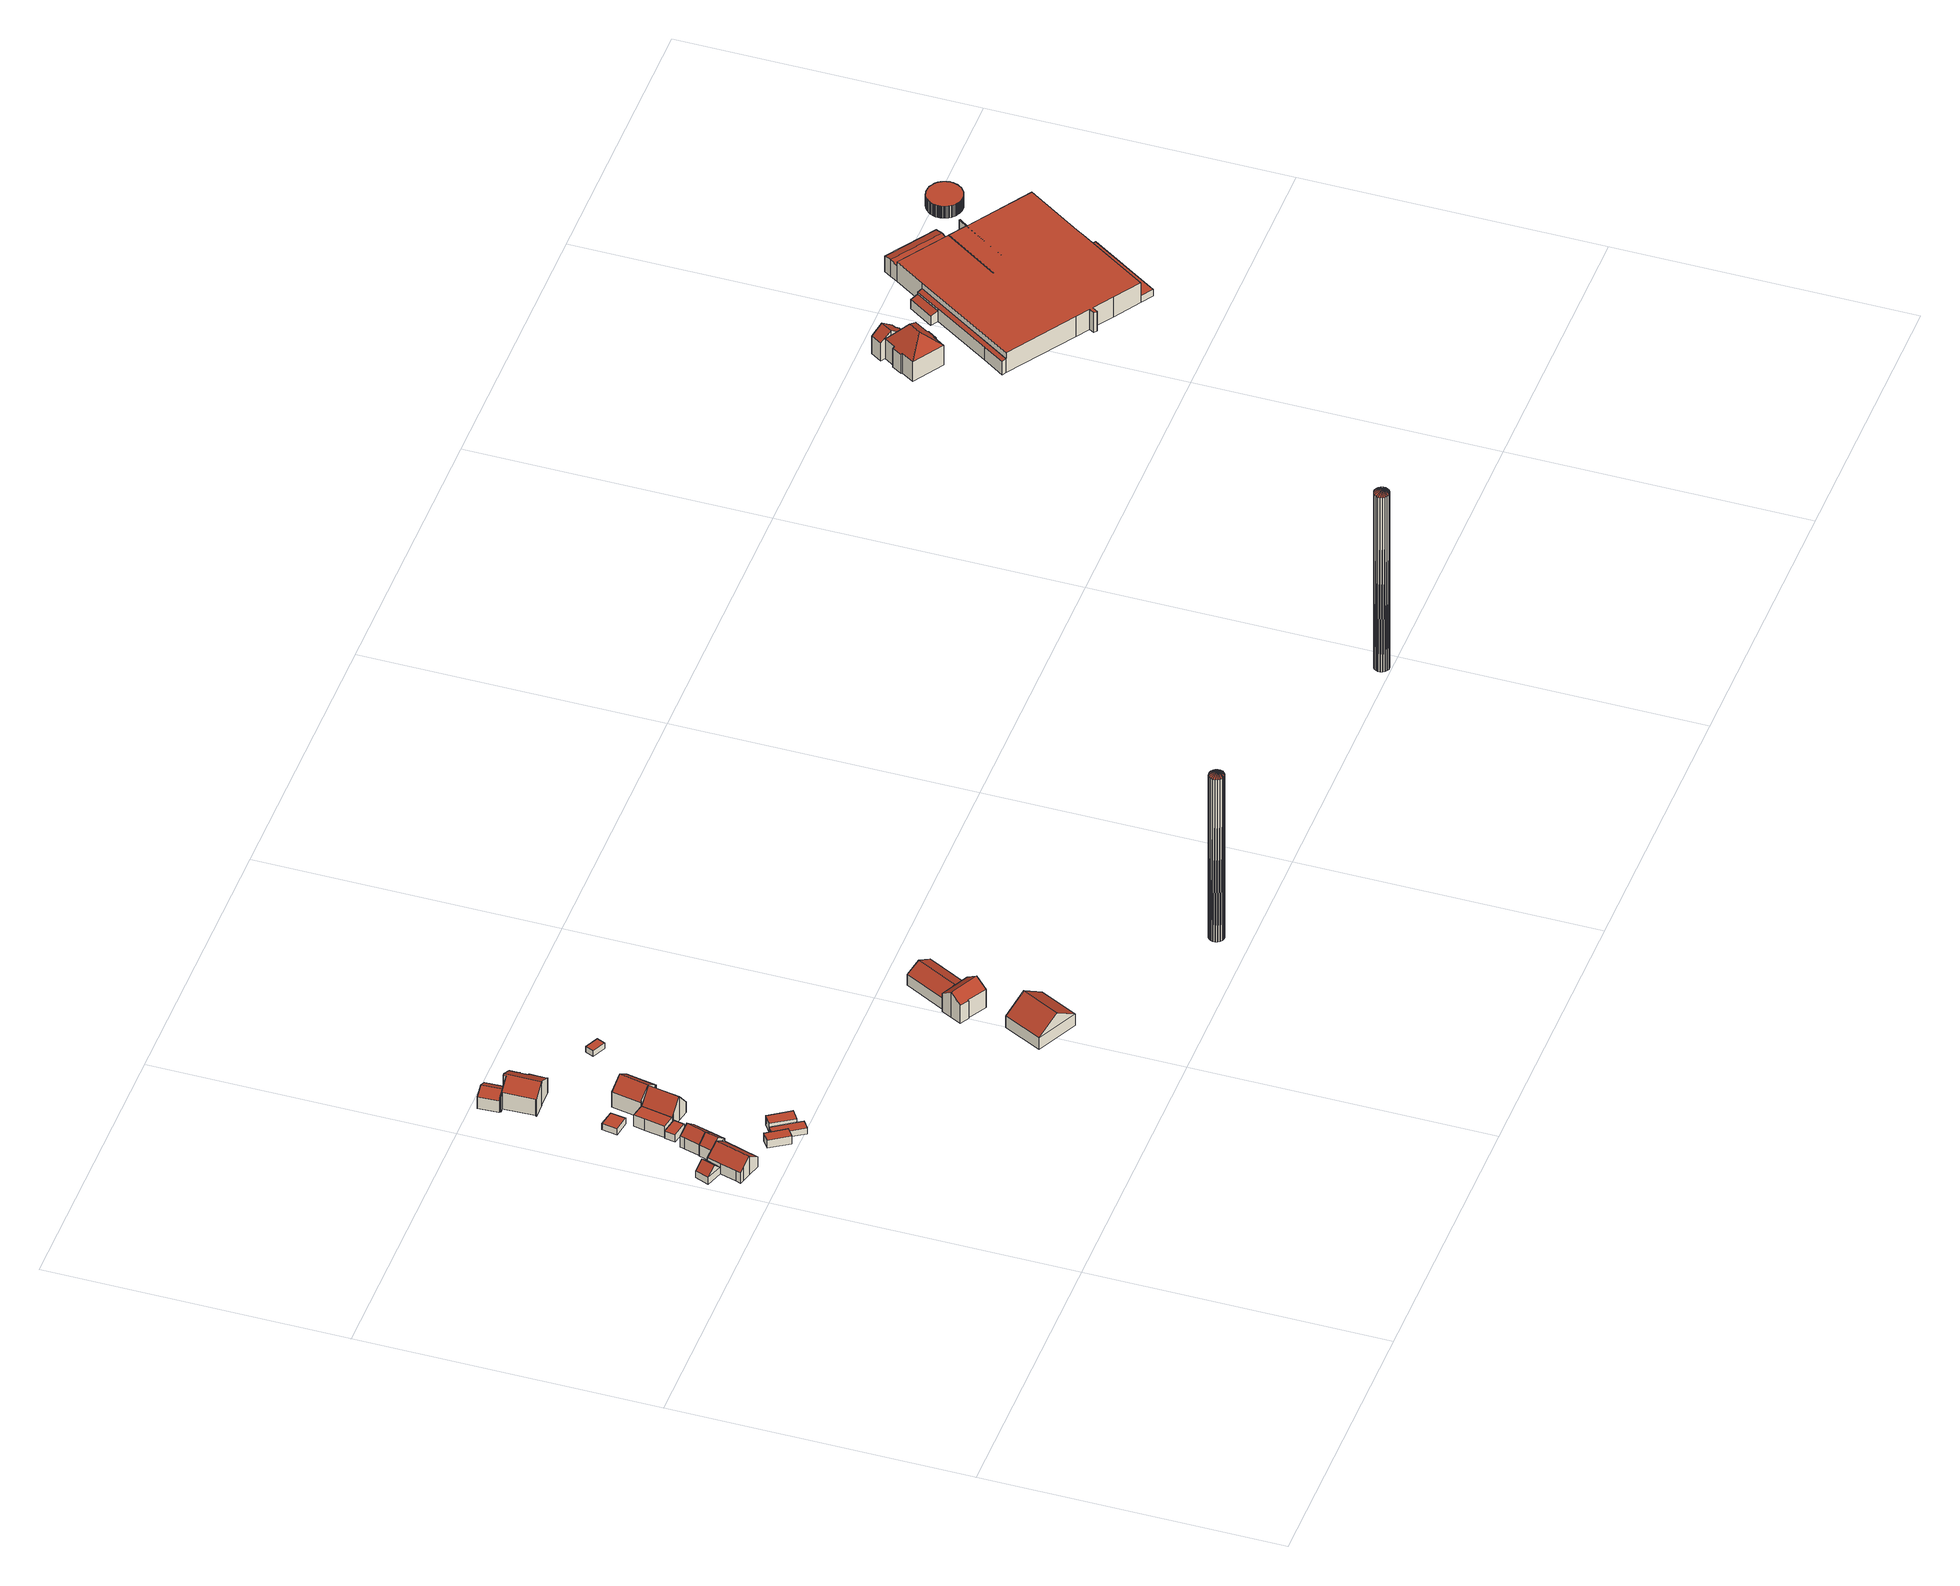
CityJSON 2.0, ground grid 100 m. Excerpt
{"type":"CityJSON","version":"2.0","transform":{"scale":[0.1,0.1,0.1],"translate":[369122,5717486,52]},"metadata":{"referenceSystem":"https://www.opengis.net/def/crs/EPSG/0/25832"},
"CityObjects":{
"building1":{"type":"Building","attributes":{"Geometrietyp2DReferenz":"3000","Gemeindeschluessel":"05562020","function":"31001_2720","roofType":"3100","measuredHeight":5.45},"address":[{"country":"Germany","locality":"Herten","thoroughfareNumber":"19","thoroughfareName":"Hegemannsweg"}],"geometry":[{"type":"Solid","lod":"2","boundaries":[[[[0,1,2,3]],[[4,5,1,0]],[[6,7,5,4]],[[3,2,7,6]],[[0,8,4]],[[6,9,3]],[[3,9,8,0]],[[4,8,9,6]],[[1,5,7,2]]]],"semantics":{"surfaces":[{"type":"WallSurface"},{"type":"RoofSurface"},{"type":"GroundSurface"}],"values":[[0,0,0,0,0,0,1,1,2]]}}]},
"building2":{"type":"Building","attributes":{"Geometrietyp2DReferenz":"3000","Gemeindeschluessel":"05562020","function":"31001_9998","roofType":"3100","measuredHeight":7.67},"address":[{"country":"Germany","locality":"Herten","thoroughfareNumber":"19","thoroughfareName":"Hegemannsweg"}],"geometry":[{"type":"Solid","lod":"2","boundaries":[[[[10,11,12,13]],[[14,15,11,10]],[[16,17,15,14]],[[18,19,17,16]],[[20,21,19,18]],[[22,23,21,20]],[[24,25,23,22]],[[26,27,25,24]],[[28,29,27,26]],[[13,12,29,28]],[[22,20,18,16,14,10,13,24]],[[28,26,24,13]],[[11,15,17,19,21,23,25,27,29,12]]]],"semantics":{"surfaces":[{"type":"WallSurface"},{"type":"RoofSurface"},{"type":"GroundSurface"}],"values":[[0,0,0,0,0,0,0,0,0,0,1,1,2]]}}]},
"building3":{"type":"Building","attributes":{"Geometrietyp2DReferenz":"3000","Gemeindeschluessel":"05562020","function":"31001_2000","roofType":"3100","measuredHeight":7.29},"address":[{"country":"Germany","locality":"Herten","thoroughfareNumber":"19","thoroughfareName":"Hegemannsweg"}],"geometry":[{"type":"Solid","lod":"2","boundaries":[[[[30,31,32,33]],[[34,35,31,30]],[[36,37,35,34]],[[33,32,37,36]],[[30,38,34]],[[36,39,33]],[[33,39,38,30]],[[34,38,39,36]],[[31,35,37,32]]]],"semantics":{"surfaces":[{"type":"WallSurface"},{"type":"RoofSurface"},{"type":"GroundSurface"}],"values":[[0,0,0,0,0,0,1,1,2]]}}]},
"building4":{"type":"Building","attributes":{"Geometrietyp2DReferenz":"3000","Gemeindeschluessel":"05562020","function":"31001_1210","roofType":"3100","measuredHeight":7.15},"address":[{"country":"Germany","locality":"Herten","thoroughfareNumber":"19","thoroughfareName":"Hegemannsweg"}],"geometry":[{"type":"Solid","lod":"2","boundaries":[[[[36,40,41,39]],[[42,43,40,36]],[[44,45,43,42]],[[46,47,45,44]],[[48,49,47,46]],[[50,51,49,48]],[[33,52,51,50]],[[39,41,52,33]],[[44,42,36,39,46]],[[33,50,48,46,39]],[[40,43,45,47,49,51,52,41]]]],"semantics":{"surfaces":[{"type":"WallSurface"},{"type":"RoofSurface"},{"type":"GroundSurface"}],"values":[[0,0,0,0,0,0,0,0,1,1,2]]}}]},
"building5":{"type":"Building","attributes":{"Geometrietyp2DReferenz":"3000","Gemeindeschluessel":"05562020","function":"31001_2463","roofType":"1000","measuredHeight":3.29},"address":[{"country":"Germany","locality":"Herten","thoroughfareNumber":"19","thoroughfareName":"Hegemannsweg"}],"geometry":[{"type":"Solid","lod":"2","boundaries":[[[[53,54,55,56]],[[57,58,54,53]],[[59,60,58,57]],[[61,62,60,59]],[[56,55,62,61]],[[59,57,53,56,61]],[[54,58,60,62,55]]]],"semantics":{"surfaces":[{"type":"WallSurface"},{"type":"RoofSurface"},{"type":"GroundSurface"}],"values":[[0,0,0,0,0,1,2]]}}]},
"building6":{"type":"Building","attributes":{"Geometrietyp2DReferenz":"3000","Gemeindeschluessel":"05562020","function":"31001_2463","roofType":"1000","measuredHeight":3},"address":[{"country":"Germany","locality":"Herten","thoroughfareNumber":"19","thoroughfareName":"Hegemannsweg"}],"geometry":[{"type":"Solid","lod":"2","boundaries":[[[[63,64,65,66]],[[67,68,64,63]],[[69,70,68,67]],[[71,72,70,69]],[[73,74,72,71]],[[66,65,74,73]],[[71,69,67,63,66,73]],[[64,68,70,72,74,65]]]],"semantics":{"surfaces":[{"type":"WallSurface"},{"type":"RoofSurface"},{"type":"GroundSurface"}],"values":[[0,0,0,0,0,0,1,2]]}}]},
"building7":{"type":"Building","attributes":{"Geometrietyp2DReferenz":"3000","Gemeindeschluessel":"05562020","function":"31001_2723","roofType":"1000","measuredHeight":2.33},"address":[{"country":"Germany","locality":"Herten","thoroughfareNumber":"19","thoroughfareName":"Hegemannsweg"}],"geometry":[{"type":"Solid","lod":"2","boundaries":[[[[75,76,77,78]],[[79,80,76,75]],[[81,82,80,79]],[[78,77,82,81]],[[79,75,78,81]],[[76,80,82,77]]]],"semantics":{"surfaces":[{"type":"WallSurface"},{"type":"RoofSurface"},{"type":"GroundSurface"}],"values":[[0,0,0,0,1,2]]}}]},
"building8":{"type":"Building","attributes":{"Geometrietyp2DReferenz":"3000","Gemeindeschluessel":"05562020","function":"31001_2720","roofType":"1000","measuredHeight":2.32},"address":[{"country":"Germany","locality":"Herten","thoroughfareNumber":"19","thoroughfareName":"Hegemannsweg"}],"geometry":[{"type":"Solid","lod":"2","boundaries":[[[[83,84,85,86]],[[87,88,84,83]],[[89,90,88,87]],[[91,92,90,89]],[[93,94,92,91]],[[86,85,94,93]],[[91,89,87,83,86,93]],[[84,88,90,92,94,85]]]],"semantics":{"surfaces":[{"type":"WallSurface"},{"type":"RoofSurface"},{"type":"GroundSurface"}],"values":[[0,0,0,0,0,0,1,2]]}}]},
"building9":{"type":"Building","attributes":{"Geometrietyp2DReferenz":"3000","Gemeindeschluessel":"05562020","function":"31001_2723","roofType":"1000","measuredHeight":4.45},"address":[{"country":"Germany","locality":"Herten","thoroughfareNumber":"19","thoroughfareName":"Hegemannsweg"}],"geometry":[{"type":"Solid","lod":"2","boundaries":[[[[95,96,97,98]],[[99,100,96,95]],[[101,102,100,99]],[[103,104,102,101]],[[105,106,104,103]],[[98,97,106,105]],[[103,101,99,95,98,105]],[[96,100,102,104,106,97]]]],"semantics":{"surfaces":[{"type":"WallSurface"},{"type":"RoofSurface"},{"type":"GroundSurface"}],"values":[[0,0,0,0,0,0,1,2]]}}]},
"building10":{"type":"Building","attributes":{"Geometrietyp2DReferenz":"3000","Gemeindeschluessel":"05562020","function":"31001_2463","roofType":"1000","measuredHeight":3.56},"address":[{"country":"Germany","locality":"Herten","thoroughfareNumber":"19","thoroughfareName":"Hegemannsweg"}],"geometry":[{"type":"Solid","lod":"2","boundaries":[[[[107,108,109,110]],[[111,112,108,107]],[[113,114,112,111]],[[110,109,114,113]],[[111,107,110,113]],[[108,112,114,109]]]],"semantics":{"surfaces":[{"type":"WallSurface"},{"type":"RoofSurface"},{"type":"GroundSurface"}],"values":[[0,0,0,0,1,2]]}}]},
"building11":{"type":"Building","attributes":{"Geometrietyp2DReferenz":"3000","Gemeindeschluessel":"05562020","function":"31001_2463","roofType":"3100","measuredHeight":6.51},"address":[{"country":"Germany","locality":"Herten","thoroughfareNumber":"29","thoroughfareName":"Hegemannsweg"}],"geometry":[{"type":"Solid","lod":"2","boundaries":[[[[115,116,117,118]],[[119,120,116,115]],[[121,122,120,119]],[[118,117,122,121]],[[115,123,119]],[[121,124,118]],[[118,124,123,115]],[[119,123,124,121]],[[116,120,122,117]]]],"semantics":{"surfaces":[{"type":"WallSurface"},{"type":"RoofSurface"},{"type":"GroundSurface"}],"values":[[0,0,0,0,0,0,1,1,2]]}}]},
"building12":{"type":"Building","attributes":{"Geometrietyp2DReferenz":"3000","Gemeindeschluessel":"05562020","function":"31001_1010","roofType":"3100","measuredHeight":9.47},"address":[{"country":"Germany","locality":"Herten","thoroughfareNumber":"29","thoroughfareName":"Hegemannsweg"}],"geometry":[{"type":"Solid","lod":"2","boundaries":[[[[125,126,127,128]],[[129,130,126,125]],[[131,132,130,129]],[[133,134,132,131]],[[135,136,134,133]],[[137,138,136,135]],[[139,140,138,137]],[[141,142,140,139]],[[143,144,142,141]],[[145,146,144,143]],[[147,148,146,145]],[[149,150,148,147]],[[151,152,150,149]],[[153,154,152,151]],[[155,156,154,153]],[[157,158,156,155]],[[159,160,158,157]],[[161,162,160,159]],[[163,164,162,161]],[[165,166,164,163]],[[167,168,166,165]],[[169,170,168,167]],[[171,172,170,169]],[[173,174,172,171]],[[128,127,174,173]],[[139,137,135,133,131,129,125,128,173,171,169,167,165,163,161,159,141]],[[157,155,153,151,149,147,145,143,141,159]],[[126,130,132,134,136,138,140,142,144,146,148,150,152,154,156,158,160,162,164,166,168,170,172,174,127]]]],"semantics":{"surfaces":[{"type":"WallSurface"},{"type":"RoofSurface"},{"type":"GroundSurface"}],"values":[[0,0,0,0,0,0,0,0,0,0,0,0,0,0,0,0,0,0,0,0,0,0,0,0,0,1,1,2]]}}]},
"building13":{"type":"Building","attributes":{"Gemeindeschluessel":"05562020","Geometrietyp2DReferenz":"3000","function":"31001_2720"},"address":[{"country":"Germany","locality":"Herten","thoroughfareNumber":"19","thoroughfareName":"Hegemannsweg"}],"children":["building13-1","building13-2"]},
"building13-1":{"type":"BuildingPart","attributes":{"roofType":"3100","measuredHeight":9.71},"parents":["building13"],"geometry":[{"type":"MultiSurface","lod":"2","boundaries":[[[175,97,96,176]],[[177,178,97,175]],[[179,180,178,177]],[[181,182,180,179]],[[183,184,182,181]],[[185,186,184,183]],[[185,183,181,179,187]],[[177,175,176,187,179]],[[96,97,178,180,182,184,186,188]],[[187,189,190,185]],[[189,188,186,190]],[[187,176,191,192,193,188]],[[96,193,192,191]]],"semantics":{"surfaces":[{"type":"WallSurface"},{"type":"RoofSurface"},{"type":"GroundSurface"},{"type":"ClosureSurface"}],"values":[0,0,0,0,0,0,1,1,2,0,3,0,3]}}]},
"building13-2":{"type":"BuildingPart","attributes":{"roofType":"3100","measuredHeight":9.59},"parents":["building13"],"geometry":[{"type":"MultiSurface","lod":"2","boundaries":[[[194,195,196,197]],[[198,100,195,194]],[[191,96,100,198]],[[199,200,186,190]],[[197,196,200,199]],[[191,198,194,197,192]],[[199,190,192,197]],[[195,100,96,193,186,200,196]],[[192,193,96,191]],[[192,189,188,193]],[[189,190,186,188]]],"semantics":{"surfaces":[{"type":"WallSurface"},{"type":"RoofSurface"},{"type":"GroundSurface"},{"type":"ClosureSurface"}],"values":[0,0,0,0,0,1,1,2,3,0,3]}}]},
"building14":{"type":"Building","attributes":{"Geometrietyp2DReferenz":"3000","Gemeindeschluessel":"05562020","function":"31001_2723","roofType":"1000","measuredHeight":2.24},"address":[{"country":"Germany","locality":"Herten","thoroughfareNumber":"19","thoroughfareName":"Hegemannsweg"}],"geometry":[{"type":"Solid","lod":"2","boundaries":[[[[201,202,203,204]],[[205,206,202,201]],[[207,208,206,205]],[[204,203,208,207]],[[205,201,204,207]],[[202,206,208,203]]]],"semantics":{"surfaces":[{"type":"WallSurface"},{"type":"RoofSurface"},{"type":"GroundSurface"}],"values":[[0,0,0,0,1,2]]}}]},
"building15":{"type":"Building","attributes":{"Geometrietyp2DReferenz":"3000","Gemeindeschluessel":"05562020","function":"31001_2720","roofType":"3100","measuredHeight":9.97},"geometry":[{"type":"Solid","lod":"2","boundaries":[[[[209,210,211,212]],[[213,214,210,209]],[[215,216,214,213]],[[212,211,216,215]],[[209,217,213]],[[215,218,212]],[[212,218,217,209]],[[213,217,218,215]],[[210,214,216,211]]]],"semantics":{"surfaces":[{"type":"WallSurface"},{"type":"RoofSurface"},{"type":"GroundSurface"}],"values":[[0,0,0,0,0,0,1,1,2]]}}]},
"building16":{"type":"Building","attributes":{"Geometrietyp2DReferenz":"3000","Gemeindeschluessel":"05562020","function":"31001_1210","roofType":"3100","measuredHeight":10.15},"address":[{"country":"Germany","locality":"Herten","thoroughfareNumber":"15","thoroughfareName":"Hegemannsweg"}],"geometry":[{"type":"Solid","lod":"2","boundaries":[[[[219,220,221,222]],[[223,224,220,219]],[[225,226,224,223]],[[227,228,226,225]],[[229,230,228,227]],[[231,232,230,229]],[[233,234,232,231]],[[222,221,234,233]],[[229,227,225,231]],[[223,219,222,233,231,225]],[[220,224,226,228,230,232,234,221]]]],"semantics":{"surfaces":[{"type":"WallSurface"},{"type":"RoofSurface"},{"type":"GroundSurface"}],"values":[[0,0,0,0,0,0,0,0,1,1,2]]}}]},
"building17":{"type":"Building","attributes":{"Geometrietyp2DReferenz":"3000","Gemeindeschluessel":"05562020","function":"31001_1210","roofType":"3100","measuredHeight":6.95},"address":[{"country":"Germany","locality":"Herten","thoroughfareNumber":"15","thoroughfareName":"Hegemannsweg"}],"geometry":[{"type":"Solid","lod":"2","boundaries":[[[[235,236,237,238]],[[239,240,236,235]],[[241,242,240,239]],[[238,237,242,241]],[[235,243,239]],[[241,244,238]],[[238,244,243,235]],[[239,243,244,241]],[[236,240,242,237]]]],"semantics":{"surfaces":[{"type":"WallSurface"},{"type":"RoofSurface"},{"type":"GroundSurface"}],"values":[[0,0,0,0,0,0,1,1,2]]}}]},
"building18":{"type":"Building","attributes":{"Geometrietyp2DReferenz":"1000","Gemeindeschluessel":"05562020","function":"51002_1251","roofType":"1000","measuredHeight":65.22},"geometry":[{"type":"Solid","lod":"2","boundaries":[[[[245,246,247]],[[246,248,247]],[[249,250,245]],[[250,246,245]],[[251,252,249]],[[252,250,249]],[[253,254,251]],[[254,252,251]],[[255,256,253]],[[256,254,253]],[[257,258,255]],[[258,256,255]],[[259,260,257]],[[260,258,257]],[[261,262,259]],[[262,260,259]],[[263,264,261]],[[264,262,261]],[[265,266,263]],[[266,264,263]],[[267,268,265]],[[268,266,265]],[[269,270,267]],[[270,268,267]],[[271,272,269]],[[272,270,269]],[[273,274,271]],[[274,272,271]],[[275,276,273]],[[276,274,273]],[[277,278,275]],[[278,276,275]],[[279,280,281]],[[281,280,277]],[[280,278,277]],[[282,279,281]],[[283,284,282]],[[284,279,282]],[[247,248,283]],[[248,284,283]],[[274,276,284]],[[276,278,284]],[[278,280,284]],[[280,279,284]],[[248,246,284]],[[246,250,284]],[[250,252,284]],[[252,254,284]],[[254,256,284]],[[256,258,284]],[[258,260,284]],[[260,262,284]],[[262,264,284]],[[264,266,284]],[[266,268,284]],[[268,270,284]],[[270,272,284]],[[272,274,284]],[[245,247,249]],[[247,283,249]],[[283,282,249]],[[282,281,249]],[[281,277,249]],[[277,275,249]],[[275,273,249]],[[273,271,249]],[[271,269,249]],[[269,267,249]],[[267,265,249]],[[265,263,249]],[[263,261,249]],[[261,259,249]],[[259,257,249]],[[257,255,249]],[[255,253,249]],[[253,251,249]]]],"semantics":{"surfaces":[{"type":"WallSurface"},{"type":"GroundSurface"},{"type":"RoofSurface"}],"values":[[0,0,0,0,0,0,0,0,0,0,0,0,0,0,0,0,0,0,0,0,0,0,0,0,0,0,0,0,0,0,0,0,0,0,0,0,0,0,0,0,1,1,1,1,1,1,1,1,1,1,1,1,1,1,1,1,1,1,2,2,2,2,2,2,2,2,2,2,2,2,2,2,2,2,2,2]]}}]},
"building19":{"type":"Building","attributes":{"Geometrietyp2DReferenz":"1000","Gemeindeschluessel":"05562020","function":"51002_1251","roofType":"1000","measuredHeight":70.19},"geometry":[{"type":"Solid","lod":"2","boundaries":[[[[285,286,287]],[[286,288,287]],[[289,290,285]],[[290,286,285]],[[291,292,289]],[[292,290,289]],[[293,294,291]],[[294,292,291]],[[295,296,293]],[[296,294,293]],[[297,298,295]],[[298,296,295]],[[299,300,297]],[[300,298,297]],[[301,302,299]],[[302,300,299]],[[303,304,301]],[[304,302,301]],[[305,306,303]],[[306,304,303]],[[307,308,305]],[[308,306,305]],[[309,310,307]],[[310,308,307]],[[311,312,309]],[[312,310,309]],[[313,314,311]],[[314,312,311]],[[315,316,313]],[[317,318,319]],[[316,314,313]],[[319,320,315]],[[320,316,315]],[[318,320,319]],[[321,322,317]],[[322,318,317]],[[323,324,321]],[[324,322,321]],[[287,288,323]],[[288,324,323]],[[288,286,324]],[[286,290,324]],[[290,292,324]],[[292,294,324]],[[294,296,324]],[[296,298,324]],[[298,300,324]],[[300,302,324]],[[302,304,324]],[[304,306,324]],[[306,308,324]],[[308,310,324]],[[310,312,324]],[[312,314,324]],[[314,316,324]],[[316,320,324]],[[320,318,324]],[[318,322,324]],[[285,287,289]],[[287,323,289]],[[323,321,289]],[[321,317,289]],[[317,319,289]],[[319,315,289]],[[315,313,289]],[[313,311,289]],[[311,309,289]],[[309,307,289]],[[307,305,289]],[[305,303,289]],[[303,301,289]],[[301,299,289]],[[299,297,289]],[[297,295,289]],[[295,293,289]],[[293,291,289]]]],"semantics":{"surfaces":[{"type":"WallSurface"},{"type":"GroundSurface"},{"type":"RoofSurface"}],"values":[[0,0,0,0,0,0,0,0,0,0,0,0,0,0,0,0,0,0,0,0,0,0,0,0,0,0,0,0,0,0,0,0,0,0,0,0,0,0,0,0,1,1,1,1,1,1,1,1,1,1,1,1,1,1,1,1,1,1,2,2,2,2,2,2,2,2,2,2,2,2,2,2,2,2,2,2]]}}]},
"building20":{"type":"Building","attributes":{"Gemeindeschluessel":"05562020","Geometrietyp2DReferenz":"3000","function":"31001_1210"},"address":[{"country":"Germany","locality":"Herten","thoroughfareNumber":"56","thoroughfareName":"Ebbelicher Weg"}],"children":["building20-1","building20-2"]},
"building20-1":{"type":"BuildingPart","attributes":{"roofType":"3200","measuredHeight":13.58},"parents":["building20"],"geometry":[{"type":"MultiSurface","lod":"2","boundaries":[[[325,326,327,328]],[[329,330,326,325]],[[331,332,330,329]],[[333,334,332,331]],[[335,336,334,333]],[[337,338,336,335]],[[339,340,338,337]],[[341,342,343,344]],[[345,346,342,341]],[[347,348,346,345]],[[349,350,348,347]],[[351,352,350,349]],[[328,327,352,351]],[[353,328,351,349,347,345,341,354]],[[341,344,355,339,354]],[[354,339,337,335,333,331,329,325,353]],[[325,328,353]],[[326,330,332,334,336,338,340,356,343,342,346,348,350,352,327]],[[355,357,358]],[[359,358,357,356,360]],[[339,359,360,340]],[[355,344,361,357]],[[343,356,357,361]]],"semantics":{"surfaces":[{"type":"WallSurface"},{"type":"RoofSurface"},{"type":"GroundSurface"},{"type":"ClosureSurface"}],"values":[0,0,0,0,0,0,0,0,0,0,0,0,0,1,1,1,1,2,0,3,3,0,3]}}]},
"building20-2":{"type":"BuildingPart","attributes":{"roofType":"3100","measuredHeight":10.04},"parents":["building20"],"geometry":[{"type":"MultiSurface","lod":"2","boundaries":[[[362,338,340,363]],[[364,365,338,362]],[[366,367,365,364]],[[368,369,367,366]],[[370,371,369,368]],[[372,373,371,370]],[[374,375,373,372]],[[376,377,375,374]],[[378,379,377,376]],[[361,343,379,378]],[[357,361,378,376,374,372,370,368,380]],[[366,364,362,363,380,368]],[[360,340,338,365,367,369,371,373,375,377,379,343,356]],[[380,359,358]],[[357,358,359,360,356]],[[380,363,339,359]],[[360,359,339,340]],[[361,357,356,343]]],"semantics":{"surfaces":[{"type":"WallSurface"},{"type":"RoofSurface"},{"type":"GroundSurface"},{"type":"ClosureSurface"}],"values":[0,0,0,0,0,0,0,0,0,0,1,1,2,0,3,0,3,3]}}]},
"building21":{"type":"Building","attributes":{"Gemeindeschluessel":"05562020","Geometrietyp2DReferenz":"3000","function":"31001_2724"},"address":[{"country":"Germany","locality":"Herten","thoroughfareNumber":"56","thoroughfareName":"Ebbelicher Weg"}],"children":["building21-1","building21-2","building21-3","building21-4","building21-5"]},
"building21-1":{"type":"BuildingPart","attributes":{"roofType":"9999","measuredHeight":7.88},"parents":["building21"],"geometry":[{"type":"MultiSurface","lod":"2","boundaries":[[[381,382,383,384,385,386,387,388,389,390,391,392,393,394,395,396,397,398,399,400,401,402,403,404,405,406,407]],[[406,405,408,409]],[[404,410,411,405]],[[404,403,412,413]],[[402,414,415,403]],[[401,416,414,402]],[[400,417,416,401]],[[399,418,417,400]],[[398,419,418,399]],[[397,420,419,398]],[[396,421,420,397]],[[392,422,423,393]],[[395,424,421,396]],[[394,425,424,395]],[[393,423,425,394]],[[391,426,422,392]],[[390,427,426,391]],[[389,428,427,390]],[[388,429,428,389]],[[387,430,429,388]],[[387,386,431,432]],[[385,433,434,386]],[[384,435,433,385]],[[383,436,435,384]],[[382,437,436,383]],[[381,438,437,382]],[[407,439,438,381]],[[406,440,439,407]],[[411,440,409,408]],[[415,410,413,412]],[[434,430,432,431]],[[411,410,415,414,416,417,418,419,420,421,424,425,423,422,426,427,428,429,430,434,433,435,436,437,438,439,440]]],"semantics":{"surfaces":[{"type":"RoofSurface"},{"type":"WallSurface"},{"type":"GroundSurface"}],"values":[0,1,1,1,1,1,1,1,1,1,1,1,1,1,1,1,1,1,1,1,1,1,1,1,1,1,1,1,1,1,1,2]}}]},
"building21-2":{"type":"BuildingPart","attributes":{"roofType":"2100","measuredHeight":5.74},"parents":["building21"],"geometry":[{"type":"MultiSurface","lod":"2","boundaries":[[[441,442,440,409]],[[443,444,442,441]],[[445,446,444,443]],[[408,411,447,448]],[[445,443,441,409,408,448]],[[440,442,444,446,447,411]],[[408,409,440,411]],[[445,448,449,450]],[[447,446,450,449]]],"semantics":{"surfaces":[{"type":"WallSurface"},{"type":"RoofSurface"},{"type":"GroundSurface"},{"type":"ClosureSurface"}],"values":[0,0,0,0,1,2,3,0,3]}}]},
"building21-3":{"type":"BuildingPart","attributes":{"roofType":"1000","measuredHeight":2.72},"parents":["building21"],"geometry":[{"type":"Solid","lod":"2","boundaries":[[[[451,452,430,432]],[[453,454,452,451]],[[431,434,454,453]],[[451,432,431,453]],[[430,452,454,434]],[[431,432,430,434]]]],"semantics":{"surfaces":[{"type":"WallSurface"},{"type":"RoofSurface"},{"type":"GroundSurface"},{"type":"ClosureSurface"}],"values":[[0,0,0,1,2,3]]}}]},
"building21-4":{"type":"BuildingPart","attributes":{"roofType":"3100","measuredHeight":6.77},"parents":["building21"],"geometry":[{"type":"Solid","lod":"2","boundaries":[[[[455,456,410,413]],[[457,458,456,455]],[[459,460,458,457]],[[461,462,460,459]],[[463,464,462,461]],[[412,415,464,463]],[[461,459,457,455,463]],[[413,412,463,455]],[[456,458,460,462,464,415,410]],[[412,413,410,415]]]],"semantics":{"surfaces":[{"type":"WallSurface"},{"type":"RoofSurface"},{"type":"GroundSurface"},{"type":"ClosureSurface"}],"values":[[0,0,0,0,0,0,1,1,2,3]]}}]},
"building21-5":{"type":"BuildingPart","attributes":{"roofType":"2100","measuredHeight":4.3},"parents":["building21"],"geometry":[{"type":"Solid","lod":"2","boundaries":[[[[465,466,467,468]],[[449,447,466,465]],[[468,467,446,450]],[[449,465,468,450]],[[466,447,446,467]],[[449,450,446,447]]]],"semantics":{"surfaces":[{"type":"WallSurface"},{"type":"RoofSurface"},{"type":"GroundSurface"},{"type":"ClosureSurface"}],"values":[[0,0,0,1,2,3]]}}]},
"building22":{"type":"Building","attributes":{"Geometrietyp2DReferenz":"3000","Gemeindeschluessel":"05562020","function":"51003_1201","roofType":"1000","measuredHeight":4.73},"geometry":[{"type":"Solid","lod":"2","boundaries":[[[[469,470,471,472]],[[473,474,470,469]],[[475,476,474,473]],[[477,478,476,475]],[[479,480,478,477]],[[481,482,480,479]],[[483,484,482,481]],[[485,486,484,483]],[[487,488,486,485]],[[489,490,488,487]],[[491,492,490,489]],[[493,494,492,491]],[[495,496,494,493]],[[497,498,496,495]],[[499,500,498,497]],[[501,502,500,499]],[[503,504,502,501]],[[505,506,504,503]],[[507,508,506,505]],[[509,510,508,507]],[[511,512,510,509]],[[513,514,512,511]],[[515,516,514,513]],[[517,518,516,515]],[[519,520,518,517]],[[521,522,520,519]],[[523,524,522,521]],[[525,526,524,523]],[[527,528,526,525]],[[529,530,528,527]],[[531,532,530,529]],[[533,534,532,531]],[[535,536,534,533]],[[537,538,536,535]],[[539,540,538,537]],[[541,542,540,539]],[[543,544,542,541]],[[545,546,544,543]],[[547,548,546,545]],[[549,550,548,547]],[[551,552,550,549]],[[553,554,552,551]],[[555,556,554,553]],[[557,558,556,555]],[[559,560,558,557]],[[561,562,560,559]],[[563,564,562,561]],[[565,566,564,563]],[[567,568,566,565]],[[569,570,568,567]],[[571,572,570,569]],[[573,574,572,571]],[[575,576,574,573]],[[577,578,576,575]],[[579,580,578,577]],[[581,582,580,579]],[[583,584,582,581]],[[585,586,584,583]],[[587,588,586,585]],[[589,590,588,587]],[[591,592,590,589]],[[593,594,592,591]],[[595,596,594,593]],[[597,598,596,595]],[[599,600,598,597]],[[601,602,600,599]],[[603,604,602,601]],[[605,606,604,603]],[[607,608,606,605]],[[609,610,608,607]],[[611,612,610,609]],[[613,614,612,611]],[[615,616,614,613]],[[617,618,616,615]],[[619,620,618,617]],[[621,622,620,619]],[[623,624,622,621]],[[625,626,624,623]],[[627,628,626,625]],[[629,630,628,627]],[[631,632,630,629]],[[633,634,632,631]],[[635,636,634,633]],[[637,638,636,635]],[[639,640,638,637]],[[641,642,640,639]],[[643,644,642,641]],[[645,646,644,643]],[[647,648,646,645]],[[649,650,648,647]],[[651,652,650,649]],[[472,471,652,651]],[[649,647,645,643,641,639,637,635,633,631,629,627,625,623,621,619,617,615,613,611,609,607,605,603,601,599,597,595,593,591,589,587,585,583,581,579,577,575,573,571,569,567,565,563,561,559,557,555,553,551,549,547,545,543,541,539,537,535,533,531,529,527,525,523,521,519,517,515,513,511,509,507,505,503,501,499,497,495,493,491,489,487,485,483,481,479,477,475,473,469,472,651]],[[470,474,476,478,480,482,484,486,488,490,492,494,496,498,500,502,504,506,508,510,512,514,516,518,520,522,524,526,528,530,532,534,536,538,540,542,544,546,548,550,552,554,556,558,560,562,564,566,568,570,572,574,576,578,580,582,584,586,588,590,592,594,596,598,600,602,604,606,608,610,612,614,616,618,620,622,624,626,628,630,632,634,636,638,640,642,644,646,648,650,652,471]]]],"semantics":{"surfaces":[{"type":"WallSurface"},{"type":"RoofSurface"},{"type":"GroundSurface"}],"values":[[0,0,0,0,0,0,0,0,0,0,0,0,0,0,0,0,0,0,0,0,0,0,0,0,0,0,0,0,0,0,0,0,0,0,0,0,0,0,0,0,0,0,0,0,0,0,0,0,0,0,0,0,0,0,0,0,0,0,0,0,0,0,0,0,0,0,0,0,0,0,0,0,0,0,0,0,0,0,0,0,0,0,0,0,0,0,0,0,0,0,0,0,1,2]]}}]}
},
"vertices":[
[58,1176,50],[58,1176,23],[75,1223,23],[75,1223,50],[2,1195,50],[2,1195,23],[19,1242,50],[19,1242,23],[30,1185,78],[47,1232,78],
[56,1101,75],[56,1101,21],[84,1092,21],[84,1092,97],[40,1105,62],[40,1105,21],[45,1120,62],[45,1120,21],[61,1175,62],[61,1175,21],[75,1223,62],[75,1223,21],[99,1216,81],[99,1216,21],[119,1210,97],[119,1210,21],[164,1198,62],[164,1198,21],[127,1079,62],[127,1079,21],
[164,1198,72],[164,1198,27],[178,1244,27],[178,1244,72],[99,1216,72],[99,1216,27],[113,1262,72],[113,1262,27],[132,1207,100],[145,1253,100],
[113,1262,28],[145,1253,28],[128,1314,72],[128,1314,28],[133,1330,72],[133,1330,28],[165,1319,100],[165,1319,28],[174,1316,92],[174,1316,28],[197,1308,72],[197,1308,28],[178,1244,28],
[261,1077,55],[261,1077,23],[246,1100,23],[246,1100,55],[289,1036,55],[289,1036,23],[260,1015,55],[260,1015,23],[217,1080,55],[217,1080,23],
[210,1376,59],[210,1376,30],[201,1378,30],[201,1378,59],[203,1340,59],[203,1340,30],[147,1350,59],[147,1350,30],[153,1384,59],[153,1384,30],[154,1387,59],[154,1387,30],
[179,1568,61],[179,1568,37],[123,1577,37],[123,1577,61],[170,1517,61],[170,1517,37],[115,1526,61],[115,1526,37],
[338,1025,43],[338,1025,20],[290,1097,20],[290,1097,43],[350,1006,43],[350,1006,20],[322,986,43],[322,986,20],[289,1036,43],[289,1036,20],[261,1077,43],[261,1077,20],
[222,1484,77],[222,1484,32],[218,1484,32],[218,1484,77],[201,1378,77],[201,1378,32],[154,1387,77],[154,1387,32],[167,1455,77],[167,1455,32],[174,1493,77],[174,1493,32],
[370,1047,57],[370,1047,21],[322,1119,21],[322,1119,57],[338,1025,57],[338,1025,21],[290,1097,57],[290,1097,21],
[78,1961,99],[78,1961,53],[80,1892,53],[80,1892,99],[148,1963,99],[148,1963,53],[150,1894,99],[150,1894,53],[113,1962,118],[115,1893,118],
[216,1842,110],[216,1842,50],[207,1842,50],[207,1842,115],[216,1839,110],[216,1839,50],[215,1839,111],[215,1839,50],[216,1786,110],[216,1786,50],[217,1786,109],[217,1786,50],[217,1783,109],[217,1783,50],[158,1781,144],[158,1781,50],[156,1781,145],[156,1781,50],[104,1779,115],[104,1779,50],[104,1783,115],[104,1783,50],[106,1783,115],[106,1783,50],[103,1889,115],[103,1889,50],[88,1888,106],[88,1888,50],[87,1892,106],[87,1892,50],[151,1893,142],[151,1893,50],[150,1902,142],[150,1902,50],[155,1902,145],[155,1902,50],[207,1903,115],[207,1903,50],[207,1900,115],[207,1900,50],[206,1900,116],[206,1900,50],[206,1870,116],[206,1870,50],[209,1870,114],[209,1870,50],[209,1867,114],[209,1867,50],[206,1867,116],[206,1867,50],
[218,1484,92],[222,1484,96],[238,1584,92],[238,1584,32],[284,1575,129],[284,1575,32],[330,1567,92],[330,1567,32],[310,1467,92],[310,1467,32],[305,1468,96],[305,1468,32],[264,1476,129],[264,1476,32],[264,1476,127],[305,1468,75],[222,1484,75],[263,1476,128],[263,1476,32],
[210,1376,86],[210,1376,32],[243,1370,32],[243,1370,128],[201,1378,75],[284,1362,75],[284,1362,32],
[482,1713,69],[482,1713,47],[437,1735,47],[437,1735,69],[470,1685,69],[470,1685,47],[424,1707,69],[424,1707,47],
[1068,380,56],[1068,380,10],[1132,508,10],[1132,508,56],[928,449,56],[928,449,10],[992,577,56],[992,577,10],[998,414,109],[1062,543,109],
[995,696,81],[995,696,10],[996,698,10],[996,698,83],[965,714,82],[965,714,10],[982,749,111],[982,749,10],[1000,783,83],[1000,783,10],[1096,735,83],[1096,735,10],[1078,699,111],[1078,699,10],[1060,663,83],[1060,663,10],
[1092,737,59],[1092,737,15],[1165,877,15],[1165,877,59],[1003,782,59],[1003,782,15],[1075,921,59],[1075,921,15],[1048,760,85],[1120,899,85],
[1624,119,654],[1624,119,2],[1619,125,654],[1619,125,2],[1626,112,654],[1626,112,2],[1626,104,654],[1626,104,2],[1624,96,654],[1624,96,2],[1619,90,654],[1619,90,2],[1613,85,654],[1613,85,2],[1605,83,654],[1605,83,2],[1597,83,654],[1597,83,2],[1590,85,654],[1590,85,2],[1584,90,654],[1584,90,2],[1579,96,654],[1579,96,2],[1577,104,654],[1577,104,2],[1577,112,654],[1577,112,2],[1579,119,654],[1579,119,2],[1584,125,654],[1584,125,2],[1590,130,654],[1590,130,2],[1605,132,2],[1597,132,2],[1597,132,654],[1605,132,654],[1613,130,654],[1613,130,2],
[2945,36,722],[2945,36,21],[2941,43,722],[2941,43,21],[2948,29,722],[2948,29,21],[2948,21,722],[2948,21,21],[2945,14,722],[2945,14,21],[2941,7,722],[2941,7,21],[2934,3,722],[2934,3,21],[2927,0,722],[2927,0,21],[2919,0,722],[2919,0,21],[2912,3,722],[2912,3,21],[2905,7,722],[2905,7,21],[2901,14,722],[2901,14,21],[2898,21,722],[2898,21,21],[2898,29,722],[2898,29,21],[2901,36,722],[2901,36,21],[2905,43,722],[2905,43,21],[2919,50,722],[2919,50,21],[2912,47,722],[2912,47,21],[2927,50,722],[2927,50,21],[2934,47,722],[2934,47,21],
[3663,1777,149],[3663,1777,70],[3764,1712,70],[3764,1712,149],[3690,1819,149],[3690,1819,70],[3686,1822,144],[3686,1822,70],[3707,1855,144],[3707,1855,70],[3712,1852,149],[3712,1852,70],[3736,1889,149],[3736,1889,70],[3736,1890,149],[3736,1890,70],[3839,1826,149],[3839,1826,70],[3790,1857,70],[3790,1857,148],[3812,1784,149],[3812,1784,70],[3820,1779,140],[3820,1779,70],[3799,1747,140],[3799,1747,70],[3791,1753,149],[3791,1753,70],[3738,1782,206],[3763,1820,206],[3790,1856,149],[3790,1856,70],[3790,1856,140],[3780,1862,149],[3756,1877,149],[3756,1877,70],[3790,1857,140],
[3736,1889,153],[3736,1890,153],[3721,1899,140],[3721,1899,70],[3745,1936,140],[3745,1936,70],[3780,1915,171],[3780,1915,70],[3814,1893,140],[3814,1893,70],[3807,1882,140],[3807,1882,70],[3820,1873,129],[3820,1873,70],[3808,1855,129],[3808,1855,70],[3795,1864,140],[3795,1864,70],[3756,1877,171],
[4064,1346,148],[4053,1329,148],[4064,1322,148],[4075,1339,148],[4142,1295,148],[4230,1238,148],[4384,1474,148],[4400,1500,148],[4522,1685,148],[4312,1822,148],[4329,1847,148],[4330,1846,148],[4333,1851,148],[4330,1853,148],[4189,1638,148],[4188,1638,148],[4310,1824,148],[4253,1861,148],[4218,1808,148],[4131,1675,148],[4130,1676,148],[4218,1810,148],[4252,1862,148],[4086,1970,148],[4019,1867,148],[3793,1522,148],[4020,1374,148],[4019,1867,126],[3793,1522,126],[4086,1970,69],[4019,1867,69],[4252,1862,130],[4086,1970,130],[4218,1810,69],[4252,1862,69],[4130,1676,69],[4131,1675,69],[4218,1808,69],[4253,1861,69],[4310,1824,69],[4188,1638,69],[4330,1846,69],[4333,1851,69],[4189,1638,69],[4330,1853,69],[4329,1847,69],[4312,1822,69],[4522,1685,69],[4400,1500,69],[4384,1474,69],[4230,1238,96],[4384,1474,96],[4142,1295,69],[4230,1238,69],[4075,1339,69],[4064,1322,69],[4053,1329,69],[4064,1346,69],[4020,1374,69],[3793,1522,69],
[3780,1530,120],[3780,1530,69],[3827,1601,120],[3827,1601,69],[3951,1793,120],[3951,1793,69],[4005,1876,69],[4005,1876,120],[4005,1876,112],[3951,1793,112],
[4424,1448,96],[4424,1448,69],[4271,1212,96],[4271,1212,69],
[4103,1995,137],[4103,1995,69],[4119,2020,130],[4119,2020,69],[4242,1940,130],[4242,1940,69],[4285,1912,130],[4285,1912,69],[4268,1887,137],[4268,1887,69],
[3982,1891,105],[3982,1891,69],[3927,1809,69],[3927,1809,105],
[4396,1974,138],[4396,1974,91],[4393,1970,91],[4393,1970,138],[4400,1978,138],[4400,1978,91],[4404,1982,138],[4404,1982,91],[4408,1985,138],[4408,1985,91],[4413,1988,138],[4413,1988,91],[4417,1990,138],[4417,1990,91],[4421,1992,138],[4421,1992,91],[4426,1993,138],[4426,1993,91],[4430,1994,138],[4430,1994,91],[4434,1995,138],[4434,1995,91],[4438,1995,138],[4438,1995,91],[4441,1995,138],[4441,1995,91],[4445,1995,138],[4445,1995,91],[4448,1994,138],[4448,1994,91],[4451,1994,138],[4451,1994,91],[4454,1993,138],[4454,1993,91],[4457,1993,138],[4457,1993,91],[4461,1991,138],[4461,1991,91],[4464,1990,138],[4464,1990,91],[4468,1988,138],[4468,1988,91],[4471,1986,138],[4471,1986,91],[4475,1984,138],[4475,1984,91],[4478,1981,138],[4478,1981,91],[4482,1978,138],[4482,1978,91],[4485,1975,138],[4485,1975,91],[4488,1971,138],[4488,1971,91],[4491,1966,138],[4491,1966,91],[4493,1961,138],[4493,1961,91],[4496,1956,138],[4496,1956,91],[4497,1951,138],[4497,1951,91],[4497,1949,138],[4497,1949,91],[4498,1945,138],[4498,1945,91],[4499,1941,138],[4499,1941,91],[4499,1937,138],[4499,1937,91],[4499,1933,138],[4499,1933,91],[4498,1929,138],[4498,1929,91],[4498,1926,138],[4498,1926,91],[4497,1923,138],[4497,1923,91],[4496,1920,138],[4496,1920,91],[4495,1917,138],[4495,1917,91],[4494,1914,138],[4494,1914,91],[4492,1910,138],[4492,1910,91],[4490,1907,138],[4490,1907,91],[4488,1904,138],[4488,1904,91],[4486,1901,138],[4486,1901,91],[4483,1897,138],[4483,1897,91],[4480,1894,138],[4480,1894,91],[4479,1894,138],[4479,1894,91],[4475,1891,138],[4475,1891,91],[4471,1888,138],[4471,1888,91],[4467,1885,138],[4467,1885,91],[4463,1884,138],[4463,1884,91],[4459,1882,138],[4459,1882,91],[4455,1881,138],[4455,1881,91],[4452,1880,138],[4452,1880,91],[4448,1879,138],[4448,1879,91],[4445,1879,138],[4445,1879,91],[4441,1879,138],[4441,1879,91],[4438,1879,138],[4438,1879,91],[4435,1879,138],[4435,1879,91],[4432,1880,138],[4432,1880,91],[4428,1880,138],[4428,1880,91],[4425,1881,138],[4425,1881,91],[4421,1882,138],[4421,1882,91],[4417,1884,138],[4417,1884,91],[4414,1886,138],[4414,1886,91],[4410,1888,138],[4410,1888,91],[4406,1890,138],[4406,1890,91],[4402,1893,138],[4402,1893,91],[4399,1897,138],[4399,1897,91],[4398,1898,138],[4398,1898,91],[4396,1900,138],[4396,1900,91],[4393,1904,138],[4393,1904,91],[4391,1908,138],[4391,1908,91],[4389,1911,138],[4389,1911,91],[4387,1915,138],[4387,1915,91],[4386,1919,138],[4386,1919,91],[4385,1922,138],[4385,1922,91],[4384,1926,138],[4384,1926,91],[4383,1929,138],[4383,1929,91],[4383,1932,138],[4383,1932,91],[4383,1935,138],[4383,1935,91],[4383,1939,138],[4383,1939,91],[4383,1942,138],[4383,1942,91],[4383,1946,138],[4383,1946,91],[4384,1949,138],[4384,1949,91],[4385,1953,138],[4385,1953,91],[4386,1957,138],[4386,1957,91],[4388,1962,138],[4388,1962,91],[4390,1966,138],[4390,1966,91],[4392,1969,138],[4392,1969,91]
]}
